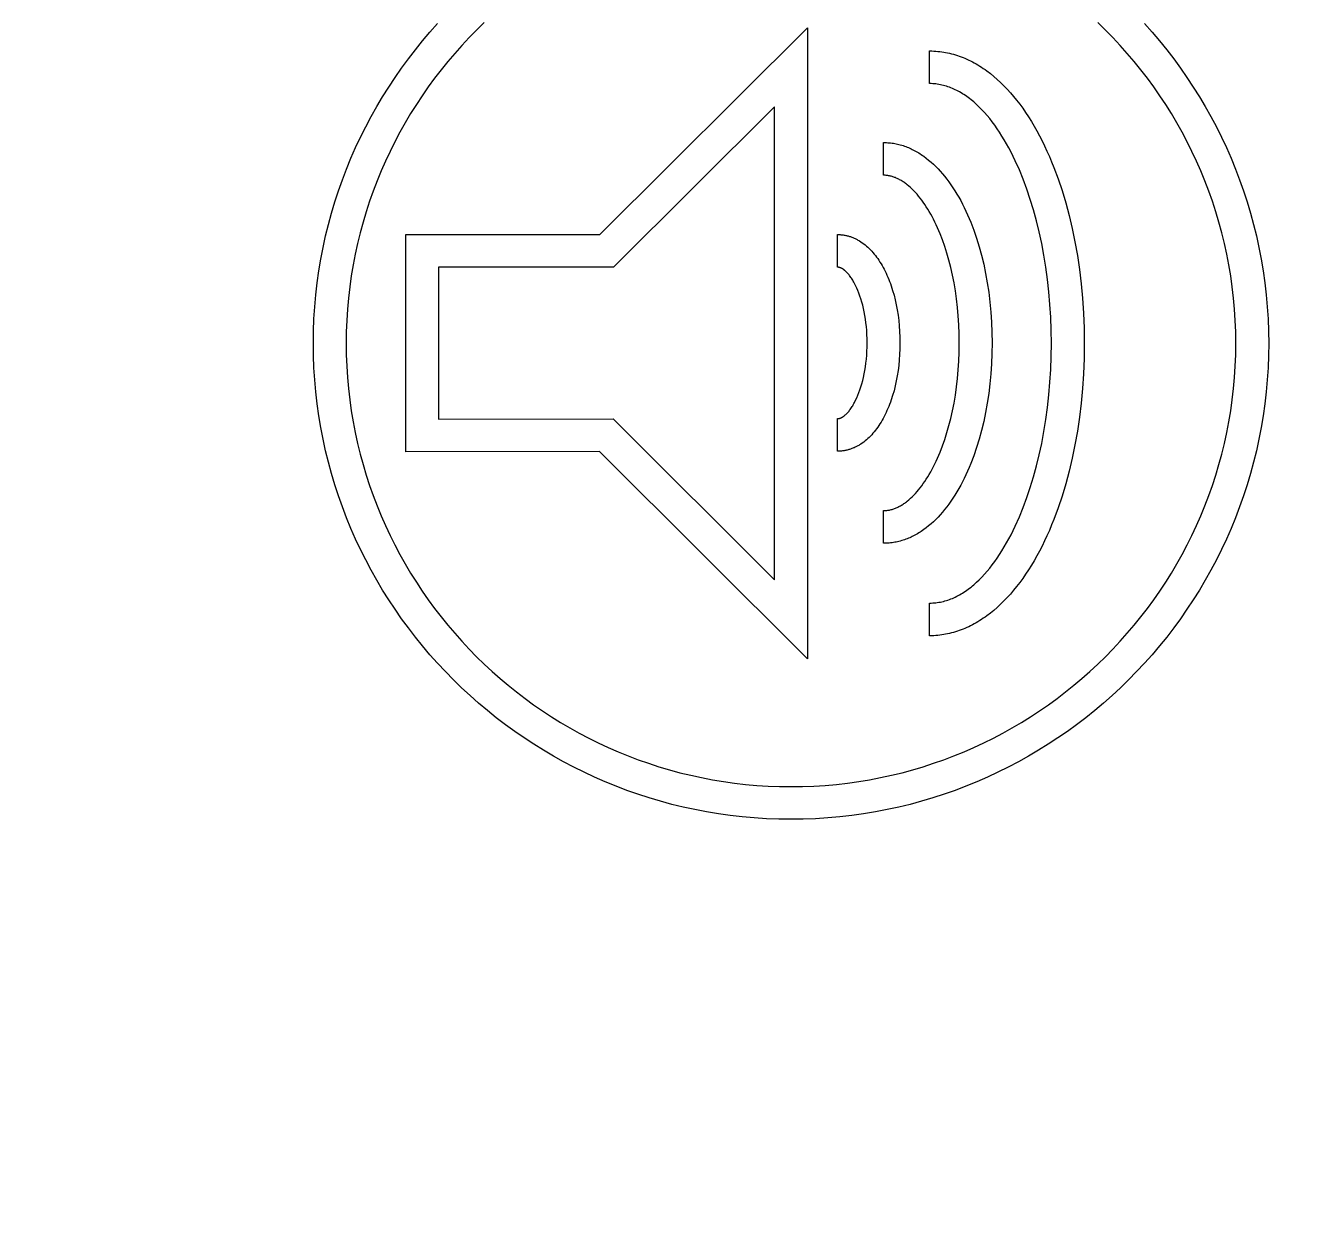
# Model space of a CAD drawing. Header units: millimetres. Extents: x -208 to 4974, y -28 to 3137.
# Drawn here: x 567.1 to 639.8, y 2753.4 to 2821.3 of the extents above; entities that cross this region are included whole.
import ezdxf

# ---------------------------------------------------------------- set-up
doc = ezdxf.new("R2010")
doc.units = ezdxf.units.MM
doc.layers.add('ZANO_R', color=7, linetype='Continuous', lineweight=0)
doc.layers.add('ZANO_W', color=1, linetype='Continuous', lineweight=0)
doc.styles.add('Arial', font='arial.ttf')
doc.styles.get("Standard").update_dxf_attribs({"font": 'ARIALUNI.TTF'})
doc.dimstyles.new('pl i ang', dxfattribs={"dimtxt": 50, "dimasz": 50, "dimexe": 1.25, "dimexo": 0.625, "dimgap": 10, "dimtad": 1, "dimtoh": 1, "dimtxsty": 'Standard', "dimcen": 2.5, "dimclrd": 1, "dimclre": 1, "dimclrt": 1, "dimadec": 0, "dimazin": 0, "dimtfac": 1, "dimtmove": 0, "dimatfit": 3, "dimfxl": 1, "dimarcsym": 1})

# ---------------------------------------------------------------- blocks, each defined once
blk = doc.blocks.new('*D507')
at = {"layer": 'ZANO_W', "color": 1, "lineweight": -2}
blk.add_arc((4072.525, 2413.738), 150.809, 99.55169, 164.75824, dxfattribs=at)
at = {"layer": 'ZANO_W', "color": 1}
for points in [[(4047.725, 2555.793), (4047.276, 2569.119), (4087.477, 2563.804)], [(3920.413, 2454.268), (3933.628, 2452.5), (3921.716, 2413.738)]]:
    blk.add_solid(points, dxfattribs=at)
at = {"layer": 'ZANO_W', "color": 1, "insert": (3950.719, 2548.283), "char_height": 40, "attachment_point": 5, "rotation": 42.15496, "style": 'Arial'}
blk.add_mtext('96%%d', dxfattribs=at)

msp = doc.modelspace()

# ---------------------------------------------------------------- linework, layer by layer
at = {"layer": 'ZANO_R'}
for p, q in [((589.997, 2820.951), (590.427, 2821.435)), ((592.632, 2821.064), (592.211, 2820.634)), ((593.064, 2821.485), (592.632, 2821.064)), ((599.595, 2809.5), (611.331, 2821.186)), ((611.331, 2821.186), (611.331, 2785.505)), ((628.177, 2821.064), (627.745, 2821.485)), ((628.599, 2820.634), (628.177, 2821.064)), ((630.382, 2821.435), (630.813, 2820.951)), ((589.171, 2819.954), (589.578, 2820.458)), ((589.578, 2820.458), (589.997, 2820.951)), ((592.211, 2820.634), (591.799, 2820.193)), ((629.01, 2820.193), (628.599, 2820.634)), ((630.813, 2820.951), (631.231, 2820.458)), ((631.231, 2820.458), (631.639, 2819.954)), ((588.776, 2819.441), (589.171, 2819.954)), ((591.398, 2819.743), (591.008, 2819.283)), ((591.799, 2820.193), (591.398, 2819.743)), ((618.24, 2819.881), (618.355, 2819.88)), ((618.24, 2818.033), (618.24, 2819.881)), ((618.355, 2819.88), (618.469, 2819.876)), ((618.469, 2819.876), (618.583, 2819.869)), ((618.583, 2819.869), (618.696, 2819.86)), ((618.696, 2819.86), (618.809, 2819.848)), ((618.809, 2819.848), (618.922, 2819.834)), ((618.922, 2819.834), (619.034, 2819.817)), ((619.034, 2819.817), (619.146, 2819.797)), ((619.146, 2819.797), (619.257, 2819.775)), ((619.257, 2819.775), (619.368, 2819.75)), ((619.368, 2819.75), (619.478, 2819.723)), ((619.478, 2819.723), (619.588, 2819.694)), ((619.588, 2819.694), (619.697, 2819.662)), ((619.697, 2819.662), (619.806, 2819.627)), ((619.806, 2819.627), (619.915, 2819.59)), ((619.915, 2819.59), (620.022, 2819.551)), ((620.022, 2819.551), (620.13, 2819.509)), ((629.411, 2819.743), (629.01, 2820.193)), ((629.801, 2819.283), (629.411, 2819.743)), ((631.639, 2819.954), (632.034, 2819.441)), ((588.022, 2818.385), (588.393, 2818.917)), ((588.393, 2818.917), (588.776, 2819.441)), ((590.629, 2818.814), (590.261, 2818.336)), ((591.008, 2819.283), (590.629, 2818.814)), ((620.13, 2819.509), (620.237, 2819.465)), ((620.237, 2819.465), (620.343, 2819.418)), ((620.343, 2819.418), (620.449, 2819.369)), ((620.449, 2819.369), (620.554, 2819.318)), ((620.554, 2819.318), (620.658, 2819.264)), ((620.658, 2819.264), (620.763, 2819.208)), ((620.763, 2819.208), (620.866, 2819.149)), ((620.866, 2819.149), (620.969, 2819.089)), ((620.969, 2819.089), (621.071, 2819.026)), ((621.071, 2819.026), (621.173, 2818.961)), ((621.173, 2818.961), (621.274, 2818.893)), ((621.274, 2818.893), (621.375, 2818.824)), ((621.375, 2818.824), (621.475, 2818.752)), ((630.18, 2818.814), (629.801, 2819.283)), ((630.548, 2818.336), (630.18, 2818.814)), ((632.034, 2819.441), (632.417, 2818.917)), ((632.417, 2818.917), (632.787, 2818.385)), ((587.664, 2817.843), (588.022, 2818.385)), ((590.261, 2818.336), (589.904, 2817.849)), ((621.475, 2818.752), (621.673, 2818.601)), ((621.673, 2818.601), (621.868, 2818.442)), ((621.868, 2818.442), (622.061, 2818.274)), ((622.061, 2818.274), (622.251, 2818.098)), ((622.251, 2818.098), (622.438, 2817.913)), ((630.905, 2817.849), (630.548, 2818.336)), ((632.787, 2818.385), (633.145, 2817.843)), ((587.319, 2817.293), (587.664, 2817.843)), ((589.559, 2817.353), (589.226, 2816.848)), ((589.904, 2817.849), (589.559, 2817.353)), ((618.327, 2818.032), (618.24, 2818.033)), ((618.415, 2818.028), (618.327, 2818.032)), ((618.501, 2818.022), (618.415, 2818.028)), ((618.588, 2818.013), (618.501, 2818.022)), ((618.675, 2818.002), (618.588, 2818.013)), ((618.761, 2817.989), (618.675, 2818.002)), ((618.847, 2817.973), (618.761, 2817.989)), ((618.932, 2817.955), (618.847, 2817.973)), ((619.018, 2817.935), (618.932, 2817.955)), ((619.103, 2817.912), (619.018, 2817.935)), ((619.188, 2817.887), (619.103, 2817.912)), ((619.272, 2817.86), (619.188, 2817.887)), ((619.356, 2817.831), (619.272, 2817.86)), ((619.44, 2817.799), (619.356, 2817.831)), ((619.524, 2817.765), (619.44, 2817.799)), ((619.607, 2817.728), (619.524, 2817.765)), ((619.69, 2817.69), (619.607, 2817.728)), ((619.773, 2817.649), (619.69, 2817.69)), ((619.855, 2817.606), (619.773, 2817.649)), ((619.937, 2817.561), (619.855, 2817.606)), ((620.019, 2817.514), (619.937, 2817.561)), ((620.1, 2817.465), (620.019, 2817.514)), ((620.181, 2817.413), (620.1, 2817.465)), ((620.261, 2817.36), (620.181, 2817.413)), ((620.341, 2817.304), (620.261, 2817.36)), ((622.438, 2817.913), (622.622, 2817.72)), ((622.622, 2817.72), (622.804, 2817.519)), ((622.804, 2817.519), (622.983, 2817.311)), ((631.25, 2817.353), (630.905, 2817.849)), ((631.583, 2816.848), (631.25, 2817.353)), ((633.145, 2817.843), (633.49, 2817.293)), ((586.668, 2816.166), (586.987, 2816.734)), ((586.987, 2816.734), (587.319, 2817.293)), ((589.226, 2816.848), (588.905, 2816.336)), ((609.478, 2816.728), (600.362, 2807.651)), ((609.478, 2789.967), (609.478, 2816.728)), ((620.421, 2817.246), (620.341, 2817.304)), ((620.5, 2817.187), (620.421, 2817.246)), ((620.579, 2817.125), (620.5, 2817.187)), ((620.657, 2817.061), (620.579, 2817.125)), ((620.735, 2816.995), (620.657, 2817.061)), ((620.89, 2816.857), (620.735, 2816.995)), ((621.043, 2816.712), (620.89, 2816.857)), ((621.194, 2816.559), (621.043, 2816.712)), ((622.983, 2817.311), (623.158, 2817.094)), ((623.158, 2817.094), (623.331, 2816.869)), ((623.331, 2816.869), (623.5, 2816.637)), ((623.5, 2816.637), (623.666, 2816.397)), ((631.905, 2816.336), (631.583, 2816.848)), ((633.49, 2817.293), (633.822, 2816.734)), ((633.822, 2816.734), (634.141, 2816.166)), ((586.363, 2815.59), (586.668, 2816.166)), ((588.905, 2816.336), (588.595, 2815.815)), ((621.343, 2816.398), (621.194, 2816.559)), ((621.49, 2816.23), (621.343, 2816.398)), ((621.635, 2816.054), (621.49, 2816.23)), ((621.778, 2815.871), (621.635, 2816.054)), ((623.666, 2816.397), (623.829, 2816.15)), ((623.829, 2816.15), (623.989, 2815.896)), ((623.989, 2815.896), (624.145, 2815.634)), ((632.214, 2815.815), (631.905, 2816.336)), ((634.141, 2816.166), (634.446, 2815.59)), ((586.071, 2815.005), (586.363, 2815.59)), ((588.299, 2815.286), (588.014, 2814.749)), ((588.595, 2815.815), (588.299, 2815.286)), ((621.919, 2815.681), (621.778, 2815.871)), ((622.058, 2815.485), (621.919, 2815.681)), ((622.195, 2815.281), (622.058, 2815.485)), ((622.329, 2815.071), (622.195, 2815.281)), ((624.145, 2815.634), (624.297, 2815.366)), ((624.297, 2815.366), (624.447, 2815.09)), ((632.511, 2815.286), (632.214, 2815.815)), ((632.795, 2814.749), (632.511, 2815.286)), ((634.446, 2815.59), (634.738, 2815.005)), ((585.793, 2814.413), (586.071, 2815.005)), ((588.014, 2814.749), (587.743, 2814.205)), ((615.637, 2814.702), (615.717, 2814.701)), ((615.637, 2812.854), (615.637, 2814.702)), ((615.717, 2814.701), (615.797, 2814.698)), ((615.797, 2814.698), (615.877, 2814.693)), ((615.877, 2814.693), (615.957, 2814.687)), ((615.957, 2814.687), (616.036, 2814.679)), ((616.036, 2814.679), (616.115, 2814.669)), ((616.115, 2814.669), (616.194, 2814.658)), ((616.194, 2814.658), (616.272, 2814.644)), ((616.272, 2814.644), (616.351, 2814.629)), ((616.351, 2814.629), (616.428, 2814.612)), ((616.428, 2814.612), (616.506, 2814.594)), ((616.506, 2814.594), (616.583, 2814.573)), ((616.583, 2814.573), (616.66, 2814.551)), ((616.66, 2814.551), (616.736, 2814.528)), ((616.736, 2814.528), (616.812, 2814.502)), ((616.812, 2814.502), (616.888, 2814.475)), ((616.888, 2814.475), (616.963, 2814.447)), ((616.963, 2814.447), (617.038, 2814.416)), ((622.46, 2814.854), (622.329, 2815.071)), ((622.59, 2814.63), (622.46, 2814.854)), ((622.717, 2814.4), (622.59, 2814.63)), ((624.447, 2815.09), (624.592, 2814.808)), ((624.592, 2814.808), (624.734, 2814.519)), ((624.734, 2814.519), (624.872, 2814.223)), ((633.067, 2814.205), (632.795, 2814.749)), ((634.738, 2815.005), (635.016, 2814.413)), ((585.28, 2813.206), (585.53, 2813.813)), ((585.53, 2813.813), (585.793, 2814.413)), ((587.743, 2814.205), (587.484, 2813.654)), ((617.038, 2814.416), (617.113, 2814.384)), ((617.113, 2814.384), (617.187, 2814.351)), ((617.187, 2814.351), (617.261, 2814.316)), ((617.261, 2814.316), (617.334, 2814.279)), ((617.334, 2814.279), (617.408, 2814.24)), ((617.408, 2814.24), (617.48, 2814.2)), ((617.48, 2814.2), (617.552, 2814.159)), ((617.552, 2814.159), (617.624, 2814.116)), ((617.624, 2814.116), (617.696, 2814.071)), ((617.696, 2814.071), (617.767, 2814.025)), ((617.767, 2814.025), (617.837, 2813.977)), ((617.837, 2813.977), (617.907, 2813.928)), ((617.907, 2813.928), (618.046, 2813.825)), ((618.046, 2813.825), (618.184, 2813.715)), ((622.841, 2814.164), (622.717, 2814.4)), ((622.962, 2813.922), (622.841, 2814.164)), ((623.081, 2813.674), (622.962, 2813.922)), ((624.872, 2814.223), (625.007, 2813.921)), ((625.007, 2813.921), (625.137, 2813.613)), ((633.325, 2813.654), (633.067, 2814.205)), ((635.016, 2814.413), (635.279, 2813.813)), ((635.279, 2813.813), (635.529, 2813.206)), ((585.046, 2812.592), (585.28, 2813.206)), ((587.238, 2813.095), (587.006, 2812.529)), ((587.484, 2813.654), (587.238, 2813.095)), ((618.184, 2813.715), (618.319, 2813.601)), ((618.319, 2813.601), (618.452, 2813.48)), ((618.452, 2813.48), (618.584, 2813.353)), ((618.584, 2813.353), (618.713, 2813.221)), ((618.713, 2813.221), (618.841, 2813.083)), ((618.841, 2813.083), (618.966, 2812.94)), ((623.311, 2813.161), (623.081, 2813.674)), ((623.529, 2812.625), (623.311, 2813.161)), ((625.137, 2813.613), (625.264, 2813.299)), ((625.264, 2813.299), (625.505, 2812.652)), ((633.571, 2813.095), (633.325, 2813.654)), ((633.803, 2812.529), (633.571, 2813.095)), ((635.529, 2813.206), (635.764, 2812.592)), ((584.826, 2811.97), (585.046, 2812.592)), ((587.006, 2812.529), (586.787, 2811.957)), ((615.684, 2812.853), (615.637, 2812.854)), ((615.732, 2812.851), (615.684, 2812.853)), ((615.779, 2812.847), (615.732, 2812.851)), ((615.827, 2812.842), (615.779, 2812.847)), ((615.875, 2812.836), (615.827, 2812.842)), ((615.923, 2812.828), (615.875, 2812.836)), ((615.971, 2812.819), (615.923, 2812.828)), ((616.018, 2812.809), (615.971, 2812.819)), ((616.066, 2812.797), (616.018, 2812.809)), ((616.114, 2812.783), (616.066, 2812.797)), ((616.162, 2812.769), (616.114, 2812.783)), ((616.21, 2812.753), (616.162, 2812.769)), ((616.258, 2812.735), (616.21, 2812.753)), ((616.306, 2812.717), (616.258, 2812.735)), ((616.354, 2812.697), (616.306, 2812.717)), ((616.402, 2812.675), (616.354, 2812.697)), ((616.45, 2812.653), (616.402, 2812.675)), ((616.498, 2812.629), (616.45, 2812.653)), ((616.545, 2812.603), (616.498, 2812.629)), ((616.593, 2812.577), (616.545, 2812.603)), ((616.641, 2812.549), (616.593, 2812.577)), ((616.688, 2812.52), (616.641, 2812.549)), ((616.736, 2812.489), (616.688, 2812.52)), ((616.784, 2812.457), (616.736, 2812.489)), ((616.831, 2812.424), (616.784, 2812.457)), ((616.878, 2812.39), (616.831, 2812.424)), ((616.925, 2812.354), (616.878, 2812.39)), ((616.972, 2812.318), (616.925, 2812.354)), ((617.066, 2812.24), (616.972, 2812.318)), ((618.966, 2812.94), (619.089, 2812.792)), ((619.089, 2812.792), (619.21, 2812.638)), ((619.21, 2812.638), (619.329, 2812.479)), ((619.329, 2812.479), (619.446, 2812.314)), ((619.446, 2812.314), (619.56, 2812.145)), ((623.736, 2812.068), (623.529, 2812.625)), ((625.505, 2812.652), (625.73, 2811.982)), ((634.022, 2811.957), (633.803, 2812.529)), ((635.764, 2812.592), (635.984, 2811.97)), ((584.621, 2811.342), (584.826, 2811.97)), ((586.787, 2811.957), (586.583, 2811.378)), ((617.16, 2812.158), (617.066, 2812.24)), ((617.252, 2812.071), (617.16, 2812.158)), ((617.344, 2811.978), (617.252, 2812.071)), ((617.436, 2811.882), (617.344, 2811.978)), ((617.526, 2811.78), (617.436, 2811.882)), ((617.616, 2811.674), (617.526, 2811.78)), ((617.705, 2811.563), (617.616, 2811.674)), ((617.793, 2811.447), (617.705, 2811.563)), ((619.56, 2812.145), (619.672, 2811.971)), ((619.672, 2811.971), (619.782, 2811.791)), ((619.782, 2811.791), (619.889, 2811.607)), ((619.889, 2811.607), (619.994, 2811.419)), ((623.93, 2811.491), (623.736, 2812.068)), ((625.73, 2811.982), (625.938, 2811.289)), ((634.227, 2811.378), (634.022, 2811.957)), ((635.984, 2811.97), (636.189, 2811.342)), ((584.431, 2810.707), (584.621, 2811.342)), ((586.583, 2811.378), (586.392, 2810.793)), ((617.881, 2811.327), (617.793, 2811.447)), ((617.967, 2811.202), (617.881, 2811.327)), ((618.052, 2811.073), (617.967, 2811.202)), ((618.136, 2810.94), (618.052, 2811.073)), ((618.218, 2810.802), (618.136, 2810.94)), ((619.994, 2811.419), (620.096, 2811.225)), ((620.096, 2811.225), (620.196, 2811.027)), ((620.196, 2811.027), (620.293, 2810.825)), ((620.293, 2810.825), (620.387, 2810.618)), ((624.111, 2810.894), (623.93, 2811.491)), ((624.279, 2810.279), (624.111, 2810.894)), ((625.938, 2811.289), (626.129, 2810.575)), ((634.418, 2810.793), (634.227, 2811.378)), ((636.189, 2811.342), (636.379, 2810.707)), ((584.256, 2810.065), (584.431, 2810.707)), ((586.215, 2810.202), (586.052, 2809.604)), ((586.392, 2810.793), (586.215, 2810.202)), ((618.3, 2810.66), (618.218, 2810.802)), ((618.38, 2810.513), (618.3, 2810.66)), ((618.458, 2810.363), (618.38, 2810.513)), ((618.536, 2810.208), (618.458, 2810.363)), ((618.612, 2810.049), (618.536, 2810.208)), ((620.387, 2810.618), (620.479, 2810.407)), ((620.479, 2810.407), (620.568, 2810.191)), ((620.568, 2810.191), (620.737, 2809.748)), ((624.433, 2809.647), (624.279, 2810.279)), ((626.129, 2810.575), (626.302, 2809.841)), ((634.595, 2810.202), (634.418, 2810.793)), ((634.757, 2809.604), (634.595, 2810.202)), ((636.379, 2810.707), (636.553, 2810.065)), ((583.954, 2808.764), (584.097, 2809.418)), ((584.097, 2809.418), (584.256, 2810.065)), ((586.052, 2809.604), (585.904, 2809.001)), ((588.625, 2809.5), (599.595, 2809.5)), ((588.625, 2797.216), (588.625, 2809.5)), ((613.033, 2809.5), (613.08, 2809.499)), ((613.033, 2807.651), (613.033, 2809.5)), ((613.08, 2809.499), (613.127, 2809.498)), ((613.127, 2809.498), (613.174, 2809.495)), ((613.174, 2809.495), (613.22, 2809.492)), ((613.22, 2809.492), (613.267, 2809.488)), ((613.267, 2809.488), (613.313, 2809.483)), ((613.313, 2809.483), (613.359, 2809.476)), ((613.359, 2809.476), (613.404, 2809.469)), ((613.404, 2809.469), (613.45, 2809.461)), ((613.45, 2809.461), (613.495, 2809.452)), ((613.495, 2809.452), (613.54, 2809.442)), ((613.54, 2809.442), (613.585, 2809.432)), ((613.585, 2809.432), (613.63, 2809.42)), ((613.63, 2809.42), (613.674, 2809.408)), ((613.674, 2809.408), (613.719, 2809.394)), ((613.719, 2809.394), (613.763, 2809.38)), ((613.763, 2809.38), (613.806, 2809.364)), ((613.806, 2809.364), (613.85, 2809.348)), ((618.686, 2809.886), (618.612, 2810.049)), ((618.83, 2809.549), (618.686, 2809.886)), ((618.967, 2809.196), (618.83, 2809.549)), ((620.737, 2809.748), (620.895, 2809.289)), ((624.573, 2808.998), (624.433, 2809.647)), ((626.302, 2809.841), (626.456, 2809.087)), ((634.905, 2809.001), (634.757, 2809.604)), ((636.553, 2810.065), (636.712, 2809.418)), ((636.712, 2809.418), (636.855, 2808.764)), ((583.827, 2808.105), (583.954, 2808.764)), ((585.904, 2809.001), (585.771, 2808.392)), ((613.85, 2809.348), (613.893, 2809.331)), ((613.893, 2809.331), (613.936, 2809.314)), ((613.936, 2809.314), (613.979, 2809.295)), ((613.979, 2809.295), (614.022, 2809.275)), ((614.022, 2809.275), (614.064, 2809.255)), ((614.064, 2809.255), (614.106, 2809.234)), ((614.106, 2809.234), (614.148, 2809.211)), ((614.148, 2809.211), (614.19, 2809.188)), ((614.19, 2809.188), (614.231, 2809.165)), ((614.231, 2809.165), (614.272, 2809.14)), ((614.272, 2809.14), (614.353, 2809.088)), ((614.353, 2809.088), (614.434, 2809.033)), ((614.434, 2809.033), (614.513, 2808.975)), ((614.513, 2808.975), (614.591, 2808.914)), ((614.591, 2808.914), (614.668, 2808.85)), ((614.668, 2808.85), (614.744, 2808.782)), ((614.744, 2808.782), (614.818, 2808.711)), ((614.818, 2808.711), (614.892, 2808.638)), ((614.892, 2808.638), (614.964, 2808.561)), ((619.096, 2808.827), (618.967, 2809.196)), ((619.218, 2808.444), (619.096, 2808.827)), ((620.895, 2809.289), (621.041, 2808.814)), ((621.041, 2808.814), (621.175, 2808.325)), ((624.699, 2808.335), (624.573, 2808.998)), ((626.456, 2809.087), (626.591, 2808.314)), ((635.038, 2808.392), (634.905, 2809.001)), ((636.855, 2808.764), (636.982, 2808.105)), ((583.716, 2807.44), (583.827, 2808.105)), ((585.771, 2808.392), (585.653, 2807.778)), ((614.964, 2808.561), (615.035, 2808.482)), ((615.035, 2808.482), (615.104, 2808.399)), ((615.104, 2808.399), (615.172, 2808.314)), ((615.172, 2808.314), (615.239, 2808.226)), ((615.239, 2808.226), (615.305, 2808.136)), ((615.305, 2808.136), (615.369, 2808.042)), ((615.369, 2808.042), (615.432, 2807.946)), ((615.432, 2807.946), (615.493, 2807.847)), ((619.332, 2808.047), (619.218, 2808.444)), ((619.437, 2807.635), (619.332, 2808.047)), ((621.175, 2808.325), (621.296, 2807.822)), ((624.809, 2807.657), (624.699, 2808.335)), ((626.591, 2808.314), (626.707, 2807.524)), ((635.157, 2807.778), (635.038, 2808.392)), ((636.982, 2808.105), (637.093, 2807.44)), ((583.622, 2806.77), (583.716, 2807.44)), ((585.653, 2807.778), (585.549, 2807.159)), ((590.479, 2807.651), (590.479, 2799.066)), ((600.362, 2807.651), (590.479, 2807.651)), ((613.041, 2807.651), (613.033, 2807.651)), ((613.049, 2807.651), (613.041, 2807.651)), ((613.057, 2807.65), (613.049, 2807.651)), ((613.065, 2807.65), (613.057, 2807.65)), ((613.073, 2807.649), (613.065, 2807.65)), ((613.081, 2807.648), (613.073, 2807.649)), ((613.089, 2807.647), (613.081, 2807.648)), ((613.097, 2807.646), (613.089, 2807.647)), ((613.105, 2807.645), (613.097, 2807.646)), ((613.113, 2807.643), (613.105, 2807.645)), ((613.129, 2807.64), (613.113, 2807.643)), ((613.146, 2807.636), (613.129, 2807.64)), ((613.162, 2807.631), (613.146, 2807.636)), ((613.179, 2807.626), (613.162, 2807.631)), ((613.195, 2807.62), (613.179, 2807.626)), ((613.212, 2807.614), (613.195, 2807.62)), ((613.229, 2807.607), (613.212, 2807.614)), ((613.246, 2807.599), (613.229, 2807.607)), ((613.263, 2807.591), (613.246, 2807.599)), ((613.28, 2807.582), (613.263, 2807.591)), ((613.297, 2807.573), (613.28, 2807.582)), ((613.314, 2807.563), (613.297, 2807.573)), ((613.331, 2807.552), (613.314, 2807.563)), ((613.349, 2807.541), (613.331, 2807.552)), ((613.366, 2807.529), (613.349, 2807.541)), ((613.383, 2807.517), (613.366, 2807.529)), ((613.401, 2807.504), (613.383, 2807.517)), ((613.418, 2807.49), (613.401, 2807.504)), ((613.436, 2807.476), (613.418, 2807.49)), ((613.453, 2807.462), (613.436, 2807.476)), ((613.471, 2807.447), (613.453, 2807.462)), ((613.506, 2807.415), (613.471, 2807.447)), ((613.542, 2807.38), (613.506, 2807.415)), ((613.577, 2807.344), (613.542, 2807.38)), ((613.612, 2807.305), (613.577, 2807.344)), ((613.648, 2807.264), (613.612, 2807.305)), ((613.683, 2807.222), (613.648, 2807.264)), ((613.718, 2807.176), (613.683, 2807.222)), ((615.493, 2807.847), (615.553, 2807.746)), ((615.553, 2807.746), (615.611, 2807.642)), ((615.611, 2807.642), (615.668, 2807.535)), ((615.668, 2807.535), (615.724, 2807.426)), ((615.724, 2807.426), (615.778, 2807.315)), ((615.778, 2807.315), (615.83, 2807.201)), ((615.83, 2807.201), (615.881, 2807.085)), ((619.532, 2807.21), (619.437, 2807.635)), ((619.619, 2806.772), (619.532, 2807.21)), ((621.296, 2807.822), (621.404, 2807.305)), ((621.404, 2807.305), (621.5, 2806.776)), ((624.903, 2806.965), (624.809, 2807.657)), ((626.707, 2807.524), (626.803, 2806.718)), ((635.26, 2807.159), (635.157, 2807.778)), ((637.093, 2807.44), (637.187, 2806.77)), ((583.544, 2806.095), (583.622, 2806.77)), ((585.462, 2806.535), (585.389, 2805.906)), ((585.549, 2807.159), (585.462, 2806.535)), ((613.753, 2807.129), (613.718, 2807.176)), ((613.788, 2807.08), (613.753, 2807.129)), ((613.823, 2807.028), (613.788, 2807.08)), ((613.857, 2806.975), (613.823, 2807.028)), ((613.891, 2806.92), (613.857, 2806.975)), ((613.925, 2806.862), (613.891, 2806.92)), ((613.959, 2806.803), (613.925, 2806.862)), ((613.993, 2806.741), (613.959, 2806.803)), ((614.058, 2806.612), (613.993, 2806.741)), ((614.122, 2806.476), (614.058, 2806.612)), ((614.184, 2806.332), (614.122, 2806.476)), ((615.881, 2807.085), (615.93, 2806.966)), ((615.93, 2806.966), (615.977, 2806.846)), ((615.977, 2806.846), (616.023, 2806.723)), ((616.023, 2806.723), (616.067, 2806.597)), ((616.067, 2806.597), (616.15, 2806.341)), ((619.695, 2806.321), (619.619, 2806.772)), ((621.5, 2806.776), (621.581, 2806.235)), ((624.981, 2806.262), (624.903, 2806.965)), ((626.803, 2806.718), (626.879, 2805.896)), ((635.348, 2806.535), (635.26, 2807.159)), ((635.42, 2805.906), (635.348, 2806.535)), ((637.187, 2806.77), (637.265, 2806.095)), ((583.483, 2805.415), (583.544, 2806.095)), ((585.389, 2805.906), (585.333, 2805.273)), ((614.244, 2806.18), (614.184, 2806.332)), ((614.301, 2806.021), (614.244, 2806.18)), ((614.356, 2805.856), (614.301, 2806.021)), ((614.407, 2805.683), (614.356, 2805.856)), ((616.15, 2806.341), (616.226, 2806.076)), ((616.226, 2806.076), (616.295, 2805.802)), ((616.295, 2805.802), (616.356, 2805.522)), ((619.761, 2805.858), (619.695, 2806.321)), ((619.815, 2805.383), (619.761, 2805.858)), ((621.581, 2806.235), (621.648, 2805.682)), ((625.043, 2805.547), (624.981, 2806.262)), ((626.879, 2805.896), (626.934, 2805.059)), ((635.477, 2805.273), (635.42, 2805.906)), ((637.265, 2806.095), (637.326, 2805.415)), ((583.44, 2804.73), (583.483, 2805.415)), ((585.333, 2805.273), (585.292, 2804.635)), ((614.456, 2805.503), (614.407, 2805.683)), ((614.501, 2805.317), (614.456, 2805.503)), ((614.542, 2805.125), (614.501, 2805.317)), ((614.579, 2804.926), (614.542, 2805.125)), ((616.356, 2805.522), (616.41, 2805.234)), ((616.41, 2805.234), (616.456, 2804.939)), ((619.859, 2804.896), (619.815, 2805.383)), ((621.648, 2805.682), (621.701, 2805.119)), ((621.701, 2805.119), (621.74, 2804.545)), ((625.088, 2804.822), (625.043, 2805.547)), ((626.934, 2805.059), (626.967, 2804.208)), ((635.517, 2804.635), (635.477, 2805.273)), ((637.326, 2805.415), (637.369, 2804.73)), ((583.413, 2804.04), (583.44, 2804.73)), ((585.292, 2804.635), (585.267, 2803.993)), ((614.612, 2804.721), (614.579, 2804.926)), ((614.641, 2804.51), (614.612, 2804.721)), ((614.665, 2804.293), (614.641, 2804.51)), ((614.685, 2804.071), (614.665, 2804.293)), ((616.456, 2804.939), (616.495, 2804.637)), ((616.495, 2804.637), (616.525, 2804.329)), ((616.525, 2804.329), (616.546, 2804.015)), ((619.891, 2804.399), (619.859, 2804.896)), ((619.91, 2803.89), (619.891, 2804.399)), ((621.74, 2804.545), (621.763, 2803.962)), ((625.115, 2804.088), (625.088, 2804.822)), ((635.542, 2803.993), (635.517, 2804.635)), ((637.369, 2804.73), (637.396, 2804.04)), ((583.405, 2803.347), (583.413, 2804.04)), ((585.267, 2803.993), (585.259, 2803.347)), ((614.699, 2803.843), (614.685, 2804.071)), ((614.707, 2803.609), (614.699, 2803.843)), ((614.71, 2803.37), (614.707, 2803.609)), ((616.546, 2804.015), (616.559, 2803.695)), ((616.559, 2803.695), (616.564, 2803.37)), ((619.916, 2803.371), (619.91, 2803.89)), ((621.763, 2803.962), (621.771, 2803.371)), ((625.124, 2803.345), (625.115, 2804.088)), ((626.967, 2804.208), (626.978, 2803.345)), ((635.55, 2803.347), (635.542, 2803.993)), ((637.396, 2804.04), (637.405, 2803.347)), ((583.413, 2802.653), (583.405, 2803.347)), ((585.259, 2803.347), (585.267, 2802.701)), ((614.685, 2802.67), (614.699, 2802.898)), ((614.699, 2802.898), (614.707, 2803.132)), ((614.707, 2803.132), (614.71, 2803.37)), ((616.559, 2803.046), (616.546, 2802.726)), ((616.564, 2803.37), (616.559, 2803.046)), ((619.891, 2802.344), (619.91, 2802.852)), ((619.91, 2802.852), (619.916, 2803.371)), ((621.771, 2803.371), (621.763, 2802.78)), ((625.115, 2802.603), (625.124, 2803.345)), ((626.978, 2803.345), (626.967, 2802.482)), ((635.542, 2802.701), (635.55, 2803.347)), ((637.405, 2803.347), (637.396, 2802.653)), ((583.44, 2801.964), (583.413, 2802.653)), ((585.267, 2802.701), (585.292, 2802.059)), ((614.612, 2802.02), (614.641, 2802.231)), ((614.641, 2802.231), (614.665, 2802.448)), ((614.665, 2802.448), (614.685, 2802.67)), ((616.495, 2802.104), (616.456, 2801.803)), ((616.525, 2802.412), (616.495, 2802.104)), ((616.546, 2802.726), (616.525, 2802.412)), ((619.859, 2801.846), (619.891, 2802.344)), ((621.74, 2802.197), (621.701, 2801.623)), ((621.763, 2802.78), (621.74, 2802.197)), ((625.088, 2801.868), (625.115, 2802.603)), ((626.967, 2802.482), (626.934, 2801.631)), ((635.517, 2802.059), (635.542, 2802.701)), ((637.396, 2802.653), (637.369, 2801.964)), ((583.483, 2801.279), (583.44, 2801.964)), ((585.292, 2802.059), (585.333, 2801.421)), ((585.333, 2801.421), (585.389, 2800.787)), ((614.456, 2801.238), (614.501, 2801.424)), ((614.501, 2801.424), (614.542, 2801.617)), ((614.542, 2801.617), (614.579, 2801.815)), ((614.579, 2801.815), (614.612, 2802.02)), ((616.41, 2801.508), (616.356, 2801.22)), ((616.456, 2801.803), (616.41, 2801.508)), ((619.815, 2801.359), (619.859, 2801.846)), ((621.701, 2801.623), (621.648, 2801.06)), ((625.043, 2801.143), (625.088, 2801.868)), ((626.934, 2801.631), (626.879, 2800.795)), ((635.42, 2800.787), (635.477, 2801.421)), ((635.477, 2801.421), (635.517, 2802.059)), ((637.369, 2801.964), (637.326, 2801.279)), ((583.544, 2800.599), (583.483, 2801.279)), ((585.389, 2800.787), (585.462, 2800.159)), ((614.244, 2800.562), (614.301, 2800.72)), ((614.301, 2800.72), (614.356, 2800.886)), ((614.356, 2800.886), (614.407, 2801.059)), ((614.407, 2801.059), (614.456, 2801.238)), ((616.226, 2800.667), (616.15, 2800.402)), ((616.295, 2800.94), (616.226, 2800.667)), ((616.356, 2801.22), (616.295, 2800.94)), ((619.695, 2800.421), (619.761, 2800.884)), ((619.761, 2800.884), (619.815, 2801.359)), ((621.648, 2801.06), (621.581, 2800.507)), ((624.981, 2800.429), (625.043, 2801.143)), ((626.879, 2800.795), (626.803, 2799.973)), ((635.348, 2800.159), (635.42, 2800.787)), ((637.326, 2801.279), (637.265, 2800.599)), ((583.622, 2799.923), (583.544, 2800.599)), ((583.716, 2799.253), (583.622, 2799.923)), ((585.462, 2800.159), (585.549, 2799.534)), ((613.925, 2799.88), (613.959, 2799.94)), ((613.959, 2799.94), (613.993, 2800.001)), ((613.993, 2800.001), (614.058, 2800.13)), ((614.058, 2800.13), (614.122, 2800.266)), ((614.122, 2800.266), (614.184, 2800.41)), ((614.184, 2800.41), (614.244, 2800.562)), ((616.023, 2800.02), (615.977, 2799.897)), ((616.067, 2800.145), (616.023, 2800.02)), ((616.15, 2800.402), (616.067, 2800.145)), ((619.532, 2799.532), (619.619, 2799.97)), ((619.619, 2799.97), (619.695, 2800.421)), ((621.5, 2799.966), (621.404, 2799.437)), ((621.581, 2800.507), (621.5, 2799.966)), ((624.903, 2799.725), (624.981, 2800.429)), ((626.803, 2799.973), (626.707, 2799.166)), ((635.26, 2799.534), (635.348, 2800.159)), ((637.187, 2799.923), (637.093, 2799.253)), ((637.265, 2800.599), (637.187, 2799.923)), ((583.827, 2798.588), (583.716, 2799.253)), ((585.549, 2799.534), (585.653, 2798.915)), ((613.331, 2799.19), (613.349, 2799.202)), ((613.349, 2799.202), (613.366, 2799.213)), ((613.366, 2799.213), (613.383, 2799.226)), ((613.383, 2799.226), (613.401, 2799.238)), ((613.401, 2799.238), (613.418, 2799.252)), ((613.418, 2799.252), (613.436, 2799.266)), ((613.436, 2799.266), (613.453, 2799.281)), ((613.453, 2799.281), (613.471, 2799.296)), ((613.471, 2799.296), (613.506, 2799.328)), ((613.506, 2799.328), (613.542, 2799.362)), ((613.542, 2799.362), (613.577, 2799.398)), ((613.577, 2799.398), (613.612, 2799.437)), ((613.612, 2799.437), (613.648, 2799.478)), ((613.648, 2799.478), (613.683, 2799.521)), ((613.683, 2799.521), (613.718, 2799.566)), ((613.718, 2799.566), (613.753, 2799.613)), ((613.753, 2799.613), (613.788, 2799.662)), ((613.788, 2799.662), (613.823, 2799.714)), ((613.823, 2799.714), (613.857, 2799.767)), ((613.857, 2799.767), (613.891, 2799.823)), ((613.891, 2799.823), (613.925, 2799.88)), ((615.668, 2799.208), (615.611, 2799.101)), ((615.724, 2799.317), (615.668, 2799.208)), ((615.778, 2799.428), (615.724, 2799.317)), ((615.83, 2799.542), (615.778, 2799.428)), ((615.881, 2799.658), (615.83, 2799.542)), ((615.93, 2799.776), (615.881, 2799.658)), ((615.977, 2799.897), (615.93, 2799.776)), ((619.437, 2799.107), (619.532, 2799.532)), ((621.404, 2799.437), (621.296, 2798.92)), ((624.809, 2799.034), (624.903, 2799.725)), ((635.157, 2798.915), (635.26, 2799.534)), ((637.093, 2799.253), (636.982, 2798.588)), ((583.954, 2797.929), (583.827, 2798.588)), ((585.653, 2798.915), (585.771, 2798.301)), ((590.479, 2799.066), (600.343, 2799.072)), ((600.343, 2799.072), (609.478, 2789.967)), ((613.033, 2799.092), (613.041, 2799.092)), ((613.033, 2797.244), (613.033, 2799.092)), ((613.041, 2799.092), (613.049, 2799.092)), ((613.049, 2799.092), (613.057, 2799.092)), ((613.057, 2799.092), (613.065, 2799.093)), ((613.065, 2799.093), (613.073, 2799.093)), ((613.073, 2799.093), (613.081, 2799.094)), ((613.081, 2799.094), (613.089, 2799.095)), ((613.089, 2799.095), (613.097, 2799.096)), ((613.097, 2799.096), (613.105, 2799.098)), ((613.105, 2799.098), (613.113, 2799.099)), ((613.113, 2799.099), (613.129, 2799.103)), ((613.129, 2799.103), (613.146, 2799.107)), ((613.146, 2799.107), (613.162, 2799.111)), ((613.162, 2799.111), (613.179, 2799.117)), ((613.179, 2799.117), (613.195, 2799.122)), ((613.195, 2799.122), (613.212, 2799.129)), ((613.212, 2799.129), (613.229, 2799.136)), ((613.229, 2799.136), (613.246, 2799.143)), ((613.246, 2799.143), (613.263, 2799.152)), ((613.263, 2799.152), (613.28, 2799.16)), ((613.28, 2799.16), (613.297, 2799.17)), ((613.297, 2799.17), (613.314, 2799.18)), ((613.314, 2799.18), (613.331, 2799.19)), ((615.239, 2798.517), (615.172, 2798.429)), ((615.305, 2798.608), (615.239, 2798.517)), ((615.369, 2798.701), (615.305, 2798.608)), ((615.432, 2798.797), (615.369, 2798.701)), ((615.493, 2798.896), (615.432, 2798.797)), ((615.553, 2798.997), (615.493, 2798.896)), ((615.611, 2799.101), (615.553, 2798.997)), ((619.218, 2798.298), (619.332, 2798.695)), ((619.332, 2798.695), (619.437, 2799.107)), ((621.296, 2798.92), (621.175, 2798.417)), ((624.699, 2798.356), (624.809, 2799.034)), ((626.707, 2799.166), (626.591, 2798.376)), ((635.038, 2798.301), (635.157, 2798.915)), ((636.982, 2798.588), (636.855, 2797.929)), ((584.097, 2797.275), (583.954, 2797.929)), ((585.771, 2798.301), (585.904, 2797.693)), ((614.513, 2797.768), (614.434, 2797.71)), ((614.591, 2797.829), (614.513, 2797.768)), ((614.668, 2797.894), (614.591, 2797.829)), ((614.744, 2797.961), (614.668, 2797.894)), ((614.818, 2798.032), (614.744, 2797.961)), ((614.892, 2798.105), (614.818, 2798.032)), ((614.964, 2798.182), (614.892, 2798.105)), ((615.035, 2798.261), (614.964, 2798.182)), ((615.104, 2798.344), (615.035, 2798.261)), ((615.172, 2798.429), (615.104, 2798.344)), ((618.967, 2797.546), (619.096, 2797.914)), ((619.096, 2797.914), (619.218, 2798.298)), ((621.041, 2797.927), (620.895, 2797.453)), ((621.175, 2798.417), (621.041, 2797.927)), ((624.573, 2797.692), (624.699, 2798.356)), ((626.591, 2798.376), (626.456, 2797.604)), ((634.905, 2797.693), (635.038, 2798.301)), ((636.855, 2797.929), (636.712, 2797.275)), ((584.256, 2796.628), (584.097, 2797.275)), ((585.904, 2797.693), (586.052, 2797.089)), ((586.052, 2797.089), (586.215, 2796.492)), ((599.575, 2797.224), (588.625, 2797.216)), ((611.331, 2785.505), (599.575, 2797.224)), ((613.08, 2797.244), (613.033, 2797.244)), ((613.127, 2797.245), (613.08, 2797.244)), ((613.174, 2797.248), (613.127, 2797.245)), ((613.22, 2797.251), (613.174, 2797.248)), ((613.267, 2797.255), (613.22, 2797.251)), ((613.313, 2797.261), (613.267, 2797.255)), ((613.359, 2797.267), (613.313, 2797.261)), ((613.404, 2797.274), (613.359, 2797.267)), ((613.45, 2797.282), (613.404, 2797.274)), ((613.495, 2797.291), (613.45, 2797.282)), ((613.54, 2797.301), (613.495, 2797.291)), ((613.585, 2797.312), (613.54, 2797.301)), ((613.63, 2797.323), (613.585, 2797.312)), ((613.674, 2797.336), (613.63, 2797.323)), ((613.719, 2797.349), (613.674, 2797.336)), ((613.763, 2797.364), (613.719, 2797.349)), ((613.806, 2797.379), (613.763, 2797.364)), ((613.85, 2797.395), (613.806, 2797.379)), ((613.893, 2797.412), (613.85, 2797.395)), ((613.936, 2797.43), (613.893, 2797.412)), ((613.979, 2797.448), (613.936, 2797.43)), ((614.022, 2797.468), (613.979, 2797.448)), ((614.064, 2797.488), (614.022, 2797.468)), ((614.106, 2797.51), (614.064, 2797.488)), ((614.148, 2797.532), (614.106, 2797.51)), ((614.19, 2797.555), (614.148, 2797.532)), ((614.231, 2797.579), (614.19, 2797.555)), ((614.272, 2797.603), (614.231, 2797.579)), ((614.353, 2797.655), (614.272, 2797.603)), ((614.434, 2797.71), (614.353, 2797.655)), ((618.686, 2796.855), (618.83, 2797.193)), ((618.83, 2797.193), (618.967, 2797.546)), ((620.895, 2797.453), (620.737, 2796.994)), ((624.279, 2796.412), (624.433, 2797.044)), ((624.433, 2797.044), (624.573, 2797.692)), ((626.456, 2797.604), (626.302, 2796.85)), ((634.595, 2796.492), (634.757, 2797.089)), ((634.757, 2797.089), (634.905, 2797.693)), ((636.712, 2797.275), (636.553, 2796.628)), ((584.431, 2795.986), (584.256, 2796.628)), ((586.215, 2796.492), (586.392, 2795.901)), ((618.38, 2796.228), (618.458, 2796.379)), ((618.458, 2796.379), (618.536, 2796.534)), ((618.536, 2796.534), (618.612, 2796.692)), ((618.612, 2796.692), (618.686, 2796.855)), ((620.479, 2796.335), (620.387, 2796.124)), ((620.568, 2796.55), (620.479, 2796.335)), ((620.737, 2796.994), (620.568, 2796.55)), ((624.111, 2795.797), (624.279, 2796.412)), ((626.302, 2796.85), (626.129, 2796.116)), ((634.418, 2795.901), (634.595, 2796.492)), ((636.553, 2796.628), (636.379, 2795.986)), ((584.621, 2795.351), (584.431, 2795.986)), ((586.392, 2795.901), (586.583, 2795.316)), ((617.967, 2795.539), (618.052, 2795.668)), ((618.052, 2795.668), (618.136, 2795.802)), ((618.136, 2795.802), (618.218, 2795.94)), ((618.218, 2795.94), (618.3, 2796.082)), ((618.3, 2796.082), (618.38, 2796.228)), ((620.196, 2795.714), (620.096, 2795.516)), ((620.293, 2795.917), (620.196, 2795.714)), ((620.387, 2796.124), (620.293, 2795.917)), ((623.93, 2795.2), (624.111, 2795.797)), ((626.129, 2796.116), (625.938, 2795.402)), ((634.227, 2795.316), (634.418, 2795.901)), ((636.379, 2795.986), (636.189, 2795.351)), ((584.826, 2794.723), (584.621, 2795.351)), ((586.583, 2795.316), (586.787, 2794.737)), ((617.344, 2794.763), (617.436, 2794.86)), ((617.436, 2794.86), (617.526, 2794.962)), ((617.526, 2794.962), (617.616, 2795.068)), ((617.616, 2795.068), (617.705, 2795.179)), ((617.705, 2795.179), (617.793, 2795.295)), ((617.793, 2795.295), (617.881, 2795.415)), ((617.881, 2795.415), (617.967, 2795.539)), ((619.782, 2794.95), (619.672, 2794.771)), ((619.889, 2795.134), (619.782, 2794.95)), ((619.994, 2795.323), (619.889, 2795.134)), ((620.096, 2795.516), (619.994, 2795.323)), ((623.736, 2794.623), (623.93, 2795.2)), ((625.938, 2795.402), (625.73, 2794.71)), ((634.022, 2794.737), (634.227, 2795.316)), ((636.189, 2795.351), (635.984, 2794.723)), ((585.046, 2794.102), (584.826, 2794.723)), ((586.787, 2794.737), (587.006, 2794.164)), ((587.006, 2794.164), (587.238, 2793.599)), ((616.45, 2794.089), (616.498, 2794.113)), ((616.498, 2794.113), (616.545, 2794.138)), ((616.545, 2794.138), (616.593, 2794.165)), ((616.593, 2794.165), (616.641, 2794.192)), ((616.641, 2794.192), (616.688, 2794.222)), ((616.688, 2794.222), (616.736, 2794.252)), ((616.736, 2794.252), (616.784, 2794.284)), ((616.784, 2794.284), (616.831, 2794.317)), ((616.831, 2794.317), (616.878, 2794.351)), ((616.878, 2794.351), (616.925, 2794.387)), ((616.925, 2794.387), (616.972, 2794.424)), ((616.972, 2794.424), (617.066, 2794.501)), ((617.066, 2794.501), (617.16, 2794.584)), ((617.16, 2794.584), (617.252, 2794.671)), ((617.252, 2794.671), (617.344, 2794.763)), ((619.329, 2794.263), (619.21, 2794.104)), ((619.446, 2794.427), (619.329, 2794.263)), ((619.56, 2794.596), (619.446, 2794.427)), ((619.672, 2794.771), (619.56, 2794.596)), ((623.529, 2794.066), (623.736, 2794.623)), ((625.73, 2794.71), (625.505, 2794.039)), ((633.571, 2793.599), (633.803, 2794.164)), ((633.803, 2794.164), (634.022, 2794.737)), ((635.984, 2794.723), (635.764, 2794.102)), ((585.28, 2793.487), (585.046, 2794.102)), ((585.53, 2792.88), (585.28, 2793.487)), ((587.238, 2793.599), (587.484, 2793.04)), ((615.637, 2793.888), (615.684, 2793.888)), ((615.637, 2792.04), (615.637, 2793.888)), ((615.684, 2793.888), (615.732, 2793.891)), ((615.732, 2793.891), (615.779, 2793.894)), ((615.779, 2793.894), (615.827, 2793.899)), ((615.827, 2793.899), (615.875, 2793.905)), ((615.875, 2793.905), (615.923, 2793.913)), ((615.923, 2793.913), (615.971, 2793.922)), ((615.971, 2793.922), (616.018, 2793.933)), ((616.018, 2793.933), (616.066, 2793.945)), ((616.066, 2793.945), (616.114, 2793.958)), ((616.114, 2793.958), (616.162, 2793.973)), ((616.162, 2793.973), (616.21, 2793.989)), ((616.21, 2793.989), (616.258, 2794.006)), ((616.258, 2794.006), (616.306, 2794.025)), ((616.306, 2794.025), (616.354, 2794.045)), ((616.354, 2794.045), (616.402, 2794.066)), ((616.402, 2794.066), (616.45, 2794.089)), ((618.584, 2793.388), (618.452, 2793.262)), ((618.713, 2793.52), (618.584, 2793.388)), ((618.841, 2793.658), (618.713, 2793.52)), ((618.966, 2793.801), (618.841, 2793.658)), ((619.089, 2793.95), (618.966, 2793.801)), ((619.21, 2794.104), (619.089, 2793.95)), ((623.081, 2793.017), (623.311, 2793.531)), ((623.311, 2793.531), (623.529, 2794.066)), ((625.264, 2793.393), (625.137, 2793.078)), ((625.505, 2794.039), (625.264, 2793.393)), ((633.325, 2793.04), (633.571, 2793.599)), ((635.529, 2793.487), (635.279, 2792.88)), ((635.764, 2794.102), (635.529, 2793.487)), ((585.793, 2792.28), (585.53, 2792.88)), ((587.484, 2793.04), (587.743, 2792.489)), ((617.696, 2792.67), (617.624, 2792.626)), ((617.767, 2792.717), (617.696, 2792.67)), ((617.837, 2792.764), (617.767, 2792.717)), ((617.907, 2792.814), (617.837, 2792.764)), ((618.046, 2792.917), (617.907, 2792.814)), ((618.184, 2793.026), (618.046, 2792.917)), ((618.319, 2793.141), (618.184, 2793.026)), ((618.452, 2793.262), (618.319, 2793.141)), ((622.841, 2792.527), (622.962, 2792.769)), ((622.962, 2792.769), (623.081, 2793.017)), ((625.007, 2792.77), (624.872, 2792.468)), ((625.137, 2793.078), (625.007, 2792.77)), ((633.067, 2792.489), (633.325, 2793.04)), ((635.279, 2792.88), (635.016, 2792.28)), ((586.071, 2791.688), (585.793, 2792.28)), ((587.743, 2792.489), (588.014, 2791.945)), ((588.014, 2791.945), (588.299, 2791.408)), ((615.717, 2792.041), (615.637, 2792.04)), ((615.797, 2792.043), (615.717, 2792.041)), ((615.877, 2792.048), (615.797, 2792.043)), ((615.957, 2792.054), (615.877, 2792.048)), ((616.036, 2792.062), (615.957, 2792.054)), ((616.115, 2792.072), (616.036, 2792.062)), ((616.194, 2792.084), (616.115, 2792.072)), ((616.272, 2792.097), (616.194, 2792.084)), ((616.351, 2792.112), (616.272, 2792.097)), ((616.428, 2792.129), (616.351, 2792.112)), ((616.506, 2792.148), (616.428, 2792.129)), ((616.583, 2792.168), (616.506, 2792.148)), ((616.66, 2792.19), (616.583, 2792.168)), ((616.736, 2792.214), (616.66, 2792.19)), ((616.812, 2792.239), (616.736, 2792.214)), ((616.888, 2792.266), (616.812, 2792.239)), ((616.963, 2792.295), (616.888, 2792.266)), ((617.038, 2792.325), (616.963, 2792.295)), ((617.113, 2792.357), (617.038, 2792.325)), ((617.187, 2792.391), (617.113, 2792.357)), ((617.261, 2792.426), (617.187, 2792.391)), ((617.334, 2792.463), (617.261, 2792.426)), ((617.408, 2792.501), (617.334, 2792.463)), ((617.48, 2792.541), (617.408, 2792.501)), ((617.552, 2792.582), (617.48, 2792.541)), ((617.624, 2792.626), (617.552, 2792.582)), ((622.46, 2791.838), (622.59, 2792.062)), ((622.59, 2792.062), (622.717, 2792.291)), ((622.717, 2792.291), (622.841, 2792.527)), ((624.734, 2792.173), (624.592, 2791.884)), ((624.872, 2792.468), (624.734, 2792.173)), ((632.511, 2791.408), (632.795, 2791.945)), ((632.795, 2791.945), (633.067, 2792.489)), ((635.016, 2792.28), (634.738, 2791.688)), ((586.363, 2791.104), (586.071, 2791.688)), ((588.299, 2791.408), (588.595, 2790.879)), ((621.919, 2791.011), (622.058, 2791.207)), ((622.058, 2791.207), (622.195, 2791.411)), ((622.195, 2791.411), (622.329, 2791.621)), ((622.329, 2791.621), (622.46, 2791.838)), ((624.297, 2791.326), (624.145, 2791.058)), ((624.447, 2791.602), (624.297, 2791.326)), ((624.592, 2791.884), (624.447, 2791.602)), ((632.214, 2790.879), (632.511, 2791.408)), ((634.738, 2791.688), (634.446, 2791.104)), ((586.668, 2790.528), (586.363, 2791.104)), ((586.987, 2789.96), (586.668, 2790.528)), ((588.595, 2790.879), (588.905, 2790.358)), ((621.49, 2790.462), (621.635, 2790.638)), ((621.635, 2790.638), (621.778, 2790.821)), ((621.778, 2790.821), (621.919, 2791.011)), ((623.829, 2790.542), (623.666, 2790.295)), ((623.989, 2790.796), (623.829, 2790.542)), ((624.145, 2791.058), (623.989, 2790.796)), ((631.905, 2790.358), (632.214, 2790.879)), ((634.141, 2790.528), (633.822, 2789.96)), ((634.446, 2791.104), (634.141, 2790.528)), ((587.319, 2789.4), (586.987, 2789.96)), ((588.905, 2790.358), (589.226, 2789.846)), ((589.226, 2789.846), (589.559, 2789.341)), ((620.735, 2789.697), (620.89, 2789.835)), ((620.89, 2789.835), (621.043, 2789.98)), ((621.043, 2789.98), (621.194, 2790.133)), ((621.194, 2790.133), (621.343, 2790.294)), ((621.343, 2790.294), (621.49, 2790.462)), ((623.331, 2789.823), (623.158, 2789.598)), ((623.5, 2790.055), (623.331, 2789.823)), ((623.666, 2790.295), (623.5, 2790.055)), ((631.25, 2789.341), (631.583, 2789.846)), ((631.583, 2789.846), (631.905, 2790.358)), ((633.822, 2789.96), (633.49, 2789.4)), ((587.664, 2788.85), (587.319, 2789.4)), ((589.559, 2789.341), (589.904, 2788.845)), ((619.69, 2789.003), (619.773, 2789.043)), ((619.773, 2789.043), (619.855, 2789.086)), ((619.855, 2789.086), (619.937, 2789.131)), ((619.937, 2789.131), (620.019, 2789.178)), ((620.019, 2789.178), (620.1, 2789.228)), ((620.1, 2789.228), (620.181, 2789.279)), ((620.181, 2789.279), (620.261, 2789.333)), ((620.261, 2789.333), (620.341, 2789.388)), ((620.341, 2789.388), (620.421, 2789.446)), ((620.421, 2789.446), (620.5, 2789.506)), ((620.5, 2789.506), (620.579, 2789.568)), ((620.579, 2789.568), (620.657, 2789.631)), ((620.657, 2789.631), (620.735, 2789.697)), ((622.804, 2789.173), (622.622, 2788.972)), ((622.983, 2789.382), (622.804, 2789.173)), ((623.158, 2789.598), (622.983, 2789.382)), ((630.905, 2788.845), (631.25, 2789.341)), ((633.49, 2789.4), (633.145, 2788.85)), ((588.022, 2788.308), (587.664, 2788.85)), ((588.393, 2787.776), (588.022, 2788.308)), ((589.904, 2788.845), (590.261, 2788.358)), ((590.261, 2788.358), (590.629, 2787.88)), ((618.24, 2788.66), (618.327, 2788.661)), ((618.24, 2786.812), (618.24, 2788.66)), ((618.327, 2788.661), (618.415, 2788.665)), ((618.415, 2788.665), (618.501, 2788.671)), ((618.501, 2788.671), (618.588, 2788.679)), ((618.588, 2788.679), (618.675, 2788.69)), ((618.675, 2788.69), (618.761, 2788.703)), ((618.761, 2788.703), (618.847, 2788.719)), ((618.847, 2788.719), (618.932, 2788.737)), ((618.932, 2788.737), (619.018, 2788.757)), ((619.018, 2788.757), (619.103, 2788.78)), ((619.103, 2788.78), (619.188, 2788.805)), ((619.188, 2788.805), (619.272, 2788.832)), ((619.272, 2788.832), (619.356, 2788.862)), ((619.356, 2788.862), (619.44, 2788.894)), ((619.44, 2788.894), (619.524, 2788.928)), ((619.524, 2788.928), (619.607, 2788.964)), ((619.607, 2788.964), (619.69, 2789.003)), ((622.061, 2788.418), (621.868, 2788.25)), ((622.251, 2788.594), (622.061, 2788.418)), ((622.438, 2788.779), (622.251, 2788.594)), ((622.622, 2788.972), (622.438, 2788.779)), ((630.18, 2787.88), (630.548, 2788.358)), ((630.548, 2788.358), (630.905, 2788.845)), ((632.787, 2788.308), (632.417, 2787.776)), ((633.145, 2788.85), (632.787, 2788.308)), ((588.776, 2787.253), (588.393, 2787.776)), ((590.629, 2787.88), (591.008, 2787.411)), ((620.969, 2787.604), (620.866, 2787.543)), ((621.071, 2787.667), (620.969, 2787.604)), ((621.173, 2787.732), (621.071, 2787.667)), ((621.274, 2787.799), (621.173, 2787.732)), ((621.375, 2787.869), (621.274, 2787.799)), ((621.475, 2787.941), (621.375, 2787.869)), ((621.673, 2788.091), (621.475, 2787.941)), ((621.868, 2788.25), (621.673, 2788.091)), ((629.801, 2787.411), (630.18, 2787.88)), ((632.417, 2787.776), (632.034, 2787.253)), ((589.171, 2786.739), (588.776, 2787.253)), ((591.008, 2787.411), (591.398, 2786.951)), ((591.398, 2786.951), (591.799, 2786.501)), ((618.922, 2786.859), (618.809, 2786.845)), ((619.034, 2786.876), (618.922, 2786.859)), ((619.146, 2786.895), (619.034, 2786.876)), ((619.257, 2786.918), (619.146, 2786.895)), ((619.368, 2786.942), (619.257, 2786.918)), ((619.478, 2786.969), (619.368, 2786.942)), ((619.588, 2786.999), (619.478, 2786.969)), ((619.697, 2787.031), (619.588, 2786.999)), ((619.806, 2787.065), (619.697, 2787.031)), ((619.915, 2787.102), (619.806, 2787.065)), ((620.022, 2787.142), (619.915, 2787.102)), ((620.13, 2787.184), (620.022, 2787.142)), ((620.237, 2787.228), (620.13, 2787.184)), ((620.343, 2787.274), (620.237, 2787.228)), ((620.449, 2787.323), (620.343, 2787.274)), ((620.554, 2787.375), (620.449, 2787.323)), ((620.658, 2787.429), (620.554, 2787.375)), ((620.763, 2787.485), (620.658, 2787.429)), ((620.866, 2787.543), (620.763, 2787.485)), ((629.01, 2786.501), (629.411, 2786.951)), ((629.411, 2786.951), (629.801, 2787.411)), ((632.034, 2787.253), (631.639, 2786.739)), ((589.578, 2786.236), (589.171, 2786.739)), ((589.997, 2785.742), (589.578, 2786.236)), ((591.799, 2786.501), (592.211, 2786.061)), ((618.355, 2786.813), (618.24, 2786.812)), ((618.469, 2786.817), (618.355, 2786.813)), ((618.583, 2786.824), (618.469, 2786.817)), ((618.696, 2786.833), (618.583, 2786.824)), ((618.809, 2786.845), (618.696, 2786.833)), ((628.599, 2786.061), (629.01, 2786.501)), ((631.231, 2786.236), (630.813, 2785.742)), ((631.639, 2786.739), (631.231, 2786.236)), ((590.427, 2785.259), (589.997, 2785.742)), ((592.211, 2786.061), (592.632, 2785.63)), ((592.632, 2785.63), (593.064, 2785.21)), ((627.745, 2785.21), (628.177, 2785.63)), ((628.177, 2785.63), (628.599, 2786.061)), ((630.813, 2785.742), (630.382, 2785.259)), ((590.869, 2784.786), (590.427, 2785.259)), ((591.322, 2784.323), (590.869, 2784.786)), ((593.064, 2785.21), (593.506, 2784.799)), ((593.506, 2784.799), (593.958, 2784.4)), ((626.851, 2784.4), (627.303, 2784.799)), ((627.303, 2784.799), (627.745, 2785.21)), ((629.94, 2784.786), (629.488, 2784.323)), ((630.382, 2785.259), (629.94, 2784.786)), ((591.785, 2783.872), (591.322, 2784.323)), ((593.958, 2784.4), (594.419, 2784.011)), ((594.419, 2784.011), (594.889, 2783.633)), ((625.92, 2783.633), (626.39, 2784.011)), ((626.39, 2784.011), (626.851, 2784.4)), ((629.488, 2784.323), (629.024, 2783.872)), ((592.26, 2783.432), (591.785, 2783.872)), ((592.745, 2783.003), (592.26, 2783.432)), ((594.889, 2783.633), (595.369, 2783.266)), ((595.369, 2783.266), (595.858, 2782.911)), ((624.951, 2782.911), (625.44, 2783.266)), ((625.44, 2783.266), (625.92, 2783.633)), ((628.549, 2783.432), (628.064, 2783.003)), ((629.024, 2783.872), (628.549, 2783.432)), ((593.24, 2782.585), (592.745, 2783.003)), ((593.745, 2782.179), (593.24, 2782.585)), ((595.858, 2782.911), (596.355, 2782.567)), ((596.355, 2782.567), (596.861, 2782.234)), ((623.948, 2782.234), (624.454, 2782.567)), ((624.454, 2782.567), (624.951, 2782.911)), ((627.569, 2782.585), (627.064, 2782.179)), ((628.064, 2783.003), (627.569, 2782.585)), ((594.26, 2781.785), (593.745, 2782.179)), ((594.785, 2781.404), (594.26, 2781.785)), ((596.861, 2782.234), (597.376, 2781.914)), ((597.376, 2781.914), (597.898, 2781.606)), ((622.911, 2781.606), (623.434, 2781.914)), ((623.434, 2781.914), (623.948, 2782.234)), ((626.549, 2781.785), (626.024, 2781.404)), ((627.064, 2782.179), (626.549, 2781.785)), ((595.319, 2781.034), (594.785, 2781.404)), ((597.898, 2781.606), (598.429, 2781.31)), ((598.429, 2781.31), (598.967, 2781.026)), ((621.842, 2781.026), (622.381, 2781.31)), ((622.381, 2781.31), (622.911, 2781.606)), ((626.024, 2781.404), (625.49, 2781.034)), ((595.862, 2780.678), (595.319, 2781.034)), ((596.415, 2780.334), (595.862, 2780.678)), ((596.976, 2780.003), (596.415, 2780.334)), ((598.967, 2781.026), (599.513, 2780.755)), ((599.513, 2780.755), (600.066, 2780.497)), ((600.066, 2780.497), (600.626, 2780.253)), ((620.183, 2780.253), (620.743, 2780.497)), ((620.743, 2780.497), (621.297, 2780.755)), ((621.297, 2780.755), (621.842, 2781.026)), ((624.394, 2780.334), (623.833, 2780.003)), ((624.947, 2780.678), (624.394, 2780.334)), ((625.49, 2781.034), (624.947, 2780.678)), ((597.545, 2779.685), (596.976, 2780.003)), ((598.123, 2779.38), (597.545, 2779.685)), ((600.626, 2780.253), (601.193, 2780.021)), ((601.193, 2780.021), (601.768, 2779.803)), ((601.768, 2779.803), (602.348, 2779.599)), ((602.348, 2779.599), (602.935, 2779.408)), ((617.874, 2779.408), (618.461, 2779.599)), ((618.461, 2779.599), (619.042, 2779.803)), ((619.042, 2779.803), (619.616, 2780.021)), ((619.616, 2780.021), (620.183, 2780.253)), ((623.264, 2779.685), (622.686, 2779.38)), ((623.833, 2780.003), (623.264, 2779.685)), ((598.709, 2779.09), (598.123, 2779.38)), ((599.303, 2778.813), (598.709, 2779.09)), ((602.935, 2779.408), (603.529, 2779.232)), ((603.529, 2779.232), (604.128, 2779.07)), ((604.128, 2779.07), (604.733, 2778.923)), ((604.733, 2778.923), (605.343, 2778.79)), ((615.466, 2778.79), (616.077, 2778.923)), ((616.077, 2778.923), (616.682, 2779.07)), ((616.682, 2779.07), (617.281, 2779.232)), ((617.281, 2779.232), (617.874, 2779.408)), ((622.1, 2779.09), (621.506, 2778.813)), ((622.686, 2779.38), (622.1, 2779.09)), ((599.905, 2778.55), (599.303, 2778.813)), ((600.514, 2778.301), (599.905, 2778.55)), ((601.131, 2778.067), (600.514, 2778.301)), ((605.343, 2778.79), (605.959, 2778.672)), ((605.959, 2778.672), (606.58, 2778.569)), ((606.58, 2778.569), (607.206, 2778.481)), ((607.206, 2778.481), (607.837, 2778.409)), ((607.837, 2778.409), (608.473, 2778.353)), ((608.473, 2778.353), (609.113, 2778.312)), ((609.113, 2778.312), (609.757, 2778.288)), ((609.757, 2778.288), (610.405, 2778.28)), ((610.405, 2778.28), (611.053, 2778.288)), ((611.053, 2778.288), (611.697, 2778.312)), ((611.697, 2778.312), (612.337, 2778.353)), ((612.337, 2778.353), (612.972, 2778.409)), ((612.972, 2778.409), (613.603, 2778.481)), ((613.603, 2778.481), (614.229, 2778.569)), ((614.229, 2778.569), (614.85, 2778.672)), ((614.85, 2778.672), (615.466, 2778.79)), ((620.295, 2778.301), (619.679, 2778.067)), ((620.904, 2778.55), (620.295, 2778.301)), ((621.506, 2778.813), (620.904, 2778.55)), ((601.754, 2777.848), (601.131, 2778.067)), ((602.385, 2777.644), (601.754, 2777.848)), ((603.021, 2777.454), (602.385, 2777.644)), ((603.665, 2777.28), (603.021, 2777.454)), ((617.788, 2777.454), (617.144, 2777.28)), ((618.425, 2777.644), (617.788, 2777.454)), ((619.055, 2777.848), (618.425, 2777.644)), ((619.679, 2778.067), (619.055, 2777.848)), ((604.314, 2777.122), (603.665, 2777.28)), ((604.97, 2776.979), (604.314, 2777.122)), ((605.631, 2776.853), (604.97, 2776.979)), ((606.298, 2776.742), (605.631, 2776.853)), ((606.971, 2776.648), (606.298, 2776.742)), ((614.511, 2776.742), (613.839, 2776.648)), ((615.178, 2776.853), (614.511, 2776.742)), ((615.839, 2776.979), (615.178, 2776.853)), ((616.495, 2777.122), (615.839, 2776.979)), ((617.144, 2777.28), (616.495, 2777.122)), ((607.648, 2776.571), (606.971, 2776.648)), ((608.33, 2776.51), (607.648, 2776.571)), ((609.017, 2776.467), (608.33, 2776.51)), ((609.709, 2776.44), (609.017, 2776.467)), ((610.405, 2776.432), (609.709, 2776.44)), ((611.1, 2776.44), (610.405, 2776.432)), ((611.792, 2776.467), (611.1, 2776.44)), ((612.479, 2776.51), (611.792, 2776.467)), ((613.161, 2776.571), (612.479, 2776.51)), ((613.839, 2776.648), (613.161, 2776.571))]:
    msp.add_line(p, q, dxfattribs=at)

# ---------------------------------------------------------------- dimensions: what is measured, and where the dimension line sits
at = {"layer": 'ZANO_W'}
dim = msp.add_angular_dim_2l(base=(4005.926, 2549.045), line1=((60.871, 2413.738), (4937.165, 2413.738)), line2=((4072.591, 2414.397), (4116.408, 2854.158)), dimstyle='pl i ang', override={"dimtxt": 40, "dimasz": 40, "dimexe": 10, "dimexo": 10, "dimtoh": 0, "dimdec": 0, "dimtxsty": 'Arial', "dimtdec": 0, "dimtmove": 1}, dxfattribs=at)
dim.commit()
dim.dimension.update_dxf_attribs({"geometry": '*D507', "text_midpoint": (3950.719, 2548.283)})

doc.saveas('drawing.dxf')
